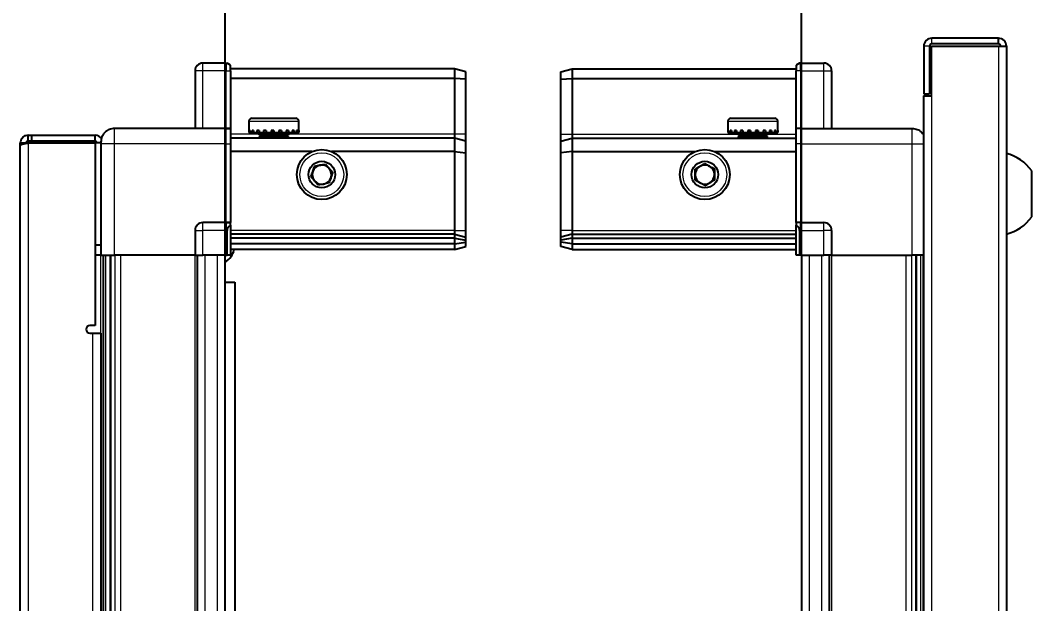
# Model space of a CAD drawing. Header units: millimetres. Extents: x 799 to 3163, y 853 to 1811.
# Drawn here: x 1864.4 to 2127.7, y 1496.3 to 1648.1 of the extents above; entities that cross this region are included whole.
import ezdxf

# ---------------------------------------------------------------- set-up
doc = ezdxf.new("R2010")
doc.units = ezdxf.units.MM
doc.layers.add('FORMAT', color=7, linetype='Continuous')
doc.styles.add('SLDTEXTSTYLE0', font='TXT', dxfattribs={"width": 0.75})
doc.dimstyles.new('SLDDIMSTYLE0', dxfattribs={"dimtxt": 20, "dimasz": 10, "dimexe": 0, "dimexo": 0.0625, "dimgap": 5, "dimtad": 2, "dimdec": 1, "dimrnd": 1e-09, "dimzin": 12, "dimdsep": 46, "dimtxsty": 'SLDTEXTSTYLE0', "dimsah": 1, "dimcen": 0.09, "dimadec": 0, "dimazin": 3, "dimtfac": 1, "dimtofl": 0, "dimtmove": 0, "dimatfit": 3, "dimfxl": 0, "dimfrac": 2, "dimtolj": 1, "dimtzin": 12, "dimarcsym": 0})

# ---------------------------------------------------------------- blocks, each defined once
blk = doc.blocks.new('_D_4')
at = {"layer": 'FORMAT'}
for p, q in [((1917.77, 1586.94), (1917.77, 1686.43)), ((1917.77, 1685.43), (2067.77, 1685.43)), ((2067.77, 1586.94), (2067.77, 1686.43))]:
    blk.add_line(p, q, dxfattribs=at)
for points in [[(1917.77, 1685.43), (1927.77, 1683.9), (1927.77, 1686.97)], [(2067.77, 1685.43), (2057.77, 1686.97), (2057.77, 1683.9)]]:
    blk.add_solid(points, dxfattribs=at)
at = {"layer": 'FORMAT', "insert": (1970.6, 1711.22), "char_height": 20, "attachment_point": 1, "style": 'SLDTEXTSTYLE0'}
blk.add_mtext('150', dxfattribs=at)

msp = doc.modelspace()

# ---------------------------------------------------------------- linework, layer by layer
at = {"color": 7, "linetype": 'Continuous', "lineweight": 25}
for p, q in [((2119.02, 1643.43), (2101.72, 1643.43)), ((2119.02, 1641.93), (2119.02, 1643.43)), ((2099.62, 1641.33), (2099.62, 1628.93)), ((2101.12, 1641.33), (2101.12, 1628.93)), ((2101.62, 1628.43), (2101.62, 1641.33)), ((2101.62, 1641.33), (2119.02, 1641.33)), ((2119.02, 1641.93), (2101.72, 1641.93)), ((2119.02, 1641.33), (2121.12, 1641.33)), ((2121.12, 1641.33), (2121.12, 1346.53)), ((1917.92, 1636.93), (1911.92, 1636.93)), ((1917.92, 1636.93), (1918.25, 1636.93)), ((1917.92, 1636.93), (1917.92, 1634.93)), ((1919.12, 1636.43), (1918.25, 1636.93)), ((1919.12, 1634.93), (1919.12, 1636.43)), ((1977.42, 1635.43), (1919.12, 1635.43)), ((1977.42, 1635.43), (1977.42, 1632.93)), ((1980.42, 1634.63), (1977.42, 1635.43)), ((2005.12, 1634.63), (2008.12, 1635.43)), ((2008.12, 1635.43), (2008.12, 1632.93)), ((2008.12, 1635.43), (2066.42, 1635.43)), ((2067.28, 1636.93), (2066.42, 1636.43)), ((2067.28, 1636.93), (2066.42, 1636.43)), ((2066.42, 1636.43), (2066.42, 1634.93)), ((2067.62, 1636.93), (2067.28, 1636.93)), ((2067.62, 1636.93), (2067.28, 1636.93)), ((2067.62, 1636.93), (2067.62, 1636.93)), ((2067.62, 1634.93), (2067.62, 1636.93)), ((2067.62, 1636.93), (2073.62, 1636.93)), ((1909.92, 1634.93), (1909.92, 1619.93)), ((1917.92, 1620.13), (1917.92, 1634.93)), ((1917.92, 1620.13), (1917.92, 1634.93)), ((1919.12, 1634.93), (1919.12, 1620.13)), ((1977.42, 1632.93), (1919.12, 1632.93)), ((1977.42, 1632.93), (1977.42, 1618.43)), ((1980.42, 1632.78), (1977.42, 1632.93)), ((1980.42, 1632.78), (1980.42, 1634.63)), ((1980.42, 1618.43), (1980.42, 1632.78)), ((2005.12, 1632.78), (2005.12, 1634.63)), ((2005.12, 1632.78), (2008.12, 1632.93)), ((2005.12, 1618.43), (2005.12, 1632.78)), ((2008.12, 1632.93), (2008.12, 1618.43)), ((2008.12, 1632.93), (2066.42, 1632.93)), ((2066.42, 1620.13), (2066.42, 1634.93)), ((2067.62, 1634.93), (2067.62, 1620.13)), ((2075.62, 1634.93), (2075.62, 1619.93)), ((2099.52, 1628.43), (2099.52, 1359.43)), ((2099.52, 1628.43), (2101.62, 1628.43)), ((2099.62, 1628.93), (2101.12, 1628.93)), ((1924.72, 1622.63), (1931.89, 1622.63)), ((1931.89, 1622.63), (1936.12, 1622.63)), ((2049.42, 1622.63), (2060.82, 1622.63)), ((1917.92, 1619.93), (1888.92, 1619.93)), ((1917.92, 1619.93), (1917.92, 1620.13)), ((1917.92, 1619.93), (1919.12, 1619.93)), ((1917.92, 1615.93), (1917.92, 1619.93)), ((1919.12, 1620.13), (1919.12, 1619.93)), ((1919.12, 1619.93), (1919.12, 1615.93)), ((1923.92, 1621.83), (1923.92, 1619.43)), ((1923.92, 1619.43), (1923.92, 1618.93)), ((1924.24, 1619.43), (1924.05, 1619.43)), ((1924.05, 1619.43), (1924.05, 1618.93)), ((1924.24, 1619.43), (1924.24, 1618.93)), ((1925.17, 1619.43), (1924.77, 1619.43)), ((1924.77, 1619.43), (1924.77, 1618.93)), ((1925.17, 1619.43), (1925.17, 1618.93)), ((1926.61, 1619.43), (1926.04, 1619.43)), ((1926.04, 1619.43), (1926.04, 1618.93)), ((1926.61, 1619.43), (1926.61, 1618.93)), ((1928.43, 1619.43), (1927.74, 1619.43)), ((1927.74, 1619.43), (1927.74, 1618.93)), ((1928.43, 1619.43), (1928.43, 1618.93)), ((1930.44, 1619.43), (1929.7, 1619.43)), ((1929.7, 1619.43), (1929.7, 1618.93)), ((1929.93, 1619.43), (1929.93, 1618.93)), ((1930.43, 1619.43), (1930.43, 1618.93)), ((1930.44, 1619.43), (1930.44, 1618.93)), ((1932.45, 1619.43), (1931.73, 1619.43)), ((1931.73, 1619.43), (1931.73, 1618.93)), ((1931.79, 1619.43), (1931.79, 1618.93)), ((1932.45, 1619.43), (1932.45, 1618.93)), ((1934.26, 1619.43), (1933.64, 1619.43)), ((1933.64, 1619.43), (1933.64, 1618.93)), ((1934.26, 1619.43), (1934.26, 1618.93)), ((1935.69, 1619.43), (1935.22, 1619.43)), ((1935.22, 1619.43), (1935.22, 1618.93)), ((1935.69, 1619.43), (1935.69, 1618.93)), ((1936.61, 1619.43), (1936.34, 1619.43)), ((1936.34, 1619.43), (1936.34, 1618.93)), ((1936.61, 1619.43), (1936.61, 1618.93)), ((1936.92, 1619.43), (1936.88, 1619.43)), ((1936.88, 1619.43), (1936.88, 1618.93)), ((1936.92, 1619.43), (1936.92, 1621.83)), ((1936.92, 1619.43), (1936.92, 1618.93)), ((2048.62, 1621.83), (2048.62, 1618.93)), ((2048.78, 1619.43), (2048.66, 1619.43)), ((2048.66, 1619.43), (2048.66, 1618.93)), ((2048.78, 1619.43), (2048.78, 1618.93)), ((2049.53, 1619.43), (2049.19, 1619.43)), ((2049.19, 1619.43), (2049.19, 1618.93)), ((2049.53, 1619.43), (2049.53, 1618.93)), ((2050.82, 1619.43), (2050.3, 1619.43)), ((2050.3, 1619.43), (2050.3, 1618.93)), ((2050.82, 1619.43), (2050.82, 1618.93)), ((2052.54, 1619.43), (2051.88, 1619.43)), ((2051.88, 1619.43), (2051.88, 1618.93)), ((2052.54, 1619.43), (2052.54, 1618.93)), ((2054.51, 1619.43), (2053.78, 1619.43)), ((2053.78, 1619.43), (2053.78, 1618.93)), ((2054.21, 1619.43), (2054.21, 1618.93)), ((2054.51, 1619.43), (2054.51, 1618.93)), ((2056.54, 1619.43), (2055.81, 1619.43)), ((2055.81, 1619.43), (2055.81, 1618.93)), ((2056.08, 1619.43), (2056.08, 1618.93)), ((2056.54, 1619.43), (2056.54, 1618.93)), ((2058.43, 1619.43), (2057.77, 1619.43)), ((2057.77, 1619.43), (2057.77, 1618.93)), ((2058.43, 1619.43), (2058.43, 1618.93)), ((2060, 1619.43), (2059.48, 1619.43)), ((2059.48, 1619.43), (2059.48, 1618.93)), ((2060, 1619.43), (2060, 1618.93)), ((2061.09, 1619.43), (2060.75, 1619.43)), ((2060.75, 1619.43), (2060.75, 1618.93)), ((2061.09, 1619.43), (2061.09, 1618.93)), ((2061.59, 1619.43), (2061.48, 1619.43)), ((2061.48, 1619.43), (2061.48, 1618.93)), ((2061.59, 1619.43), (2061.59, 1618.93)), ((2061.62, 1618.93), (2061.62, 1621.83)), ((2066.42, 1619.93), (2066.42, 1620.13)), ((2067.62, 1619.93), (2066.42, 1619.93)), ((2066.42, 1615.93), (2066.42, 1619.93)), ((2067.62, 1620.13), (2067.62, 1619.93)), ((2067.62, 1619.93), (2067.62, 1615.93)), ((2067.62, 1619.93), (2096.62, 1619.93)), ((1866.52, 1616.68), (1866.52, 1618.18)), ((1866.52, 1618.18), (1867.42, 1618.18)), ((1866.52, 1616.68), (1867.42, 1616.68)), ((1867.42, 1616.68), (1867.42, 1618.18)), ((1867.42, 1618.18), (1883.92, 1618.18)), ((1867.42, 1616.68), (1883.92, 1616.68)), ((1883.92, 1616.68), (1883.92, 1618.18)), ((1977.42, 1617.43), (1919.12, 1617.43)), ((1923.92, 1618.93), (1924.05, 1618.93)), ((1924.05, 1618.93), (1924.24, 1618.93)), ((1924.24, 1618.93), (1924.77, 1618.93)), ((1924.77, 1618.93), (1925.17, 1618.93)), ((1925.17, 1618.93), (1926.04, 1618.93)), ((1926.02, 1618.93), (1926.02, 1618.83)), ((1926.02, 1618.83), (1934.82, 1618.83)), ((1926.04, 1618.93), (1926.61, 1618.93)), ((1926.42, 1618.43), (1927.11, 1617.95)), ((1926.42, 1618.43), (1931.45, 1618.43)), ((1927.11, 1617.95), (1926.42, 1617.47)), ((1926.42, 1617.47), (1926.42, 1617.43)), ((1926.42, 1617.47), (1931.45, 1617.47)), ((1926.61, 1618.93), (1927.74, 1618.93)), ((1927.11, 1617.95), (1931.27, 1617.95)), ((1927.74, 1618.93), (1928.43, 1618.93)), ((1928.43, 1618.93), (1929.7, 1618.93)), ((1929.7, 1618.93), (1929.93, 1618.93)), ((1930.43, 1618.93), (1930.44, 1618.93)), ((1930.44, 1618.93), (1931.73, 1618.93)), ((1931.27, 1617.95), (1933.73, 1617.95)), ((1931.45, 1618.43), (1934.42, 1618.43)), ((1931.45, 1617.47), (1934.42, 1617.47)), ((1931.79, 1618.93), (1932.45, 1618.93)), ((1932.45, 1618.93), (1933.64, 1618.93)), ((1933.64, 1618.93), (1934.26, 1618.93)), ((1933.73, 1617.95), (1934.42, 1618.43)), ((1934.42, 1617.47), (1933.73, 1617.95)), ((1934.26, 1618.93), (1935.22, 1618.93)), ((1934.42, 1617.43), (1934.42, 1617.47)), ((1934.82, 1618.83), (1934.82, 1618.93)), ((1935.22, 1618.93), (1935.69, 1618.93)), ((1935.69, 1618.93), (1936.34, 1618.93)), ((1936.34, 1618.93), (1936.61, 1618.93)), ((1936.61, 1618.93), (1936.88, 1618.93)), ((1936.88, 1618.93), (1936.92, 1618.93)), ((1977.42, 1618.43), (1977.42, 1617.43)), ((1977.42, 1617.43), (1977.42, 1613.93)), ((1980.42, 1616.63), (1977.42, 1617.43)), ((1980.42, 1616.63), (1980.42, 1618.43)), ((2005.12, 1616.63), (2005.12, 1618.43)), ((2005.12, 1616.63), (2008.12, 1617.43)), ((2008.12, 1618.43), (2008.12, 1617.43)), ((2008.12, 1617.43), (2008.12, 1613.93)), ((2008.12, 1617.43), (2066.42, 1617.43)), ((2048.62, 1618.93), (2048.66, 1618.93)), ((2048.66, 1618.93), (2048.78, 1618.93)), ((2048.78, 1618.93), (2049.19, 1618.93)), ((2049.19, 1618.93), (2049.53, 1618.93)), ((2049.53, 1618.93), (2050.3, 1618.93)), ((2050.3, 1618.93), (2050.82, 1618.93)), ((2050.72, 1618.93), (2050.72, 1618.83)), ((2050.72, 1618.83), (2059.52, 1618.83)), ((2050.82, 1618.93), (2051.88, 1618.93)), ((2051.12, 1618.43), (2051.81, 1617.95)), ((2051.12, 1618.43), (2059.12, 1618.43)), ((2051.81, 1617.95), (2051.12, 1617.47)), ((2051.12, 1617.47), (2051.12, 1617.43)), ((2051.12, 1617.47), (2059.12, 1617.47)), ((2051.81, 1617.95), (2058.43, 1617.95)), ((2051.88, 1618.93), (2052.54, 1618.93)), ((2052.54, 1618.93), (2053.78, 1618.93)), ((2053.78, 1618.93), (2054.21, 1618.93)), ((2054.51, 1618.93), (2055.81, 1618.93)), ((2056.08, 1618.93), (2056.54, 1618.93)), ((2056.54, 1618.93), (2057.77, 1618.93)), ((2057.77, 1618.93), (2058.43, 1618.93)), ((2058.43, 1618.93), (2059.48, 1618.93)), ((2058.43, 1617.95), (2059.12, 1618.43)), ((2059.12, 1617.47), (2058.43, 1617.95)), ((2059.12, 1617.43), (2059.12, 1617.47)), ((2059.48, 1618.93), (2060, 1618.93)), ((2059.52, 1618.83), (2059.52, 1618.93)), ((2060, 1618.93), (2060.75, 1618.93)), ((2060.75, 1618.93), (2061.09, 1618.93)), ((2061.09, 1618.93), (2061.48, 1618.93)), ((2061.48, 1618.93), (2061.59, 1618.93)), ((2061.59, 1618.93), (2061.62, 1618.93)), ((1865.92, 1616.08), (1864.42, 1616.08)), ((1864.42, 1615.58), (1864.42, 1616.08)), ((1864.42, 1372.28), (1864.42, 1615.58)), ((1866.52, 1616.18), (1883.92, 1616.18)), ((1885.42, 1616.18), (1883.92, 1616.18)), ((1883.92, 1616.18), (1883.92, 1568.68)), ((1885.42, 1615.93), (1885.42, 1586.93)), ((1917.92, 1595.63), (1917.92, 1615.93)), ((1919.12, 1615.93), (1919.12, 1595.63)), ((1980.42, 1613.6), (1980.42, 1616.63)), ((2005.12, 1613.6), (2005.12, 1616.63)), ((2066.42, 1595.63), (2066.42, 1615.93)), ((2067.62, 1615.93), (2067.62, 1595.63)), ((1940.42, 1613.93), (1919.12, 1613.93)), ((1977.42, 1613.93), (1945.42, 1613.93)), ((1977.42, 1613.93), (1977.42, 1593.43)), ((1977.42, 1613.93), (1980.42, 1613.6)), ((1980.42, 1593.43), (1980.42, 1613.6)), ((2008.12, 1613.93), (2005.12, 1613.6)), ((2005.12, 1593.43), (2005.12, 1613.6)), ((2008.12, 1613.93), (2008.12, 1593.43)), ((2008.12, 1613.93), (2040.12, 1613.93)), ((2045.12, 1613.93), (2066.42, 1613.93)), ((2127.72, 1596.93), (2127.72, 1608.93)), ((1917.92, 1595.43), (1917.92, 1595.63)), ((1919.12, 1595.63), (1919.12, 1595.43)), ((2066.42, 1595.43), (2066.42, 1595.63)), ((2067.62, 1595.63), (2067.62, 1595.43)), ((1909.92, 1593.43), (1909.92, 1586.93)), ((1917.92, 1595.43), (1911.92, 1595.43)), ((1917.92, 1595.43), (1917.92, 1593.43)), ((1917.92, 1595.43), (1919.12, 1595.43)), ((1917.92, 1586.93), (1917.92, 1593.43)), ((1917.92, 1586.93), (1917.92, 1593.43)), ((1918.25, 1586.93), (1918.25, 1593.43)), ((1919.12, 1594.76), (1919.12, 1595.43)), ((1919.12, 1594.76), (1919.12, 1586.93)), ((1977.42, 1593.43), (1977.42, 1592.43)), ((1980.42, 1591.63), (1980.42, 1593.43)), ((2005.12, 1591.63), (2005.12, 1593.43)), ((2008.12, 1593.43), (2008.12, 1592.43)), ((2067.62, 1595.43), (2066.42, 1595.43)), ((2066.42, 1595.43), (2066.42, 1594.76)), ((2066.42, 1586.93), (2066.42, 1594.76)), ((2067.28, 1593.43), (2067.28, 1586.93)), ((2067.62, 1593.43), (2067.62, 1595.43)), ((2067.62, 1595.43), (2073.62, 1595.43)), ((2067.62, 1593.43), (2067.62, 1595.43)), ((2067.62, 1593.43), (2067.62, 1586.93)), ((2075.62, 1593.43), (2075.62, 1586.93)), ((1977.42, 1592.43), (1919.12, 1592.43)), ((1977.42, 1591.43), (1919.12, 1591.43)), ((1977.42, 1592.43), (1977.42, 1591.43)), ((1977.42, 1592.43), (1980.42, 1591.63)), ((1977.42, 1591.43), (1977.42, 1589.93)), ((1977.42, 1591.43), (1980.42, 1590.89)), ((1977.42, 1589.93), (1980.42, 1590.39)), ((1980.42, 1590.89), (1980.42, 1591.63)), ((1980.42, 1590.39), (1980.42, 1590.89)), ((1980.42, 1589.24), (1980.42, 1590.39)), ((2008.12, 1592.43), (2005.12, 1591.63)), ((2005.12, 1590.89), (2005.12, 1591.63)), ((2008.12, 1591.43), (2005.12, 1590.89)), ((2005.12, 1590.39), (2005.12, 1590.89)), ((2005.12, 1589.24), (2005.12, 1590.39)), ((2008.12, 1589.93), (2005.12, 1590.39)), ((2008.12, 1592.43), (2008.12, 1591.43)), ((2008.12, 1592.43), (2066.42, 1592.43)), ((2008.12, 1591.43), (2008.12, 1589.93)), ((2008.12, 1591.43), (2066.42, 1591.43)), ((1883.92, 1589.68), (1885.42, 1589.68)), ((1977.42, 1589.93), (1919.12, 1589.93)), ((1977.42, 1588.43), (1919.12, 1588.43)), ((1977.42, 1589.93), (1977.42, 1588.43)), ((1977.42, 1588.43), (1980.42, 1589.24)), ((2008.12, 1588.43), (2005.12, 1589.24)), ((2008.12, 1589.93), (2066.42, 1589.93)), ((2008.12, 1589.93), (2008.12, 1588.43)), ((2008.12, 1588.43), (2066.42, 1588.43)), ((1885.42, 1586.93), (1883.92, 1586.93)), ((1886.07, 1400.93), (1886.07, 1586.93)), ((1887.86, 1586.93), (1887.86, 1400.93)), ((1887.9, 1586.93), (1887.9, 1400.93)), ((1909.92, 1586.93), (1888.92, 1586.93)), ((1909.92, 1586.93), (1911.92, 1586.93)), ((1910.57, 1400.93), (1910.57, 1586.93)), ((1917.92, 1586.93), (1911.92, 1586.93)), ((1917.77, 1400.93), (1917.77, 1586.93)), ((1917.92, 1586.93), (1918.25, 1586.93)), ((1917.92, 1586.93), (1917.92, 1586.93)), ((1919.12, 1586.93), (1918.25, 1586.93)), ((1918.25, 1586.93), (1918.25, 1586.93)), ((2067.28, 1586.93), (2066.42, 1586.93)), ((2067.62, 1586.93), (2067.28, 1586.93)), ((2067.62, 1586.93), (2073.62, 1586.93)), ((2067.77, 1586.93), (2067.77, 1400.93)), ((2075.62, 1586.93), (2073.62, 1586.93)), ((2074.97, 1586.93), (2074.97, 1400.93)), ((2075.62, 1586.93), (2096.62, 1586.93)), ((2097.64, 1400.93), (2097.64, 1586.93)), ((2097.68, 1400.93), (2097.68, 1586.93)), ((2099.47, 1586.93), (2099.47, 1400.93)), ((1917.77, 1579.93), (1920.27, 1579.93)), ((1920.27, 1579.93), (1920.27, 1406.43)), ((1883.92, 1568.68), (1882.57, 1568.68)), ((1882.57, 1566.68), (1883.32, 1566.68)), ((1883.32, 1566.68), (1885.42, 1566.68)), ((1885.42, 1566.68), (1885.42, 1421.18))]:
    msp.add_line(p, q, dxfattribs=at)
at = {"color": 8, "linetype": 'Continuous', "lineweight": 18}
for p, q in [((2101.72, 1641.93), (2101.72, 1643.43)), ((2101.12, 1641.33), (2099.62, 1641.33)), ((2119.02, 1641.33), (2119.02, 1346.53)), ((1911.92, 1634.93), (1911.92, 1636.93)), ((2073.62, 1634.93), (2073.62, 1636.93)), ((1911.92, 1634.93), (1909.92, 1634.93)), ((1911.92, 1619.93), (1911.92, 1634.93)), ((1917.92, 1634.93), (1911.92, 1634.93)), ((1917.92, 1634.93), (1919.12, 1634.93)), ((2067.62, 1634.93), (2066.42, 1634.93)), ((2067.62, 1634.93), (2073.62, 1634.93)), ((2073.62, 1619.93), (2073.62, 1634.93)), ((2073.62, 1634.93), (2075.62, 1634.93)), ((2101.62, 1628.43), (2101.62, 1359.43)), ((1917.92, 1620.13), (1919.12, 1620.13)), ((1923.92, 1621.83), (1932.09, 1621.83)), ((1932.09, 1621.83), (1936.92, 1621.83)), ((2048.62, 1621.83), (2061.62, 1621.83)), ((2066.42, 1620.13), (2067.62, 1620.13)), ((1926.42, 1618.43), (1919.12, 1618.43)), ((1977.42, 1618.43), (1934.42, 1618.43)), ((1980.42, 1618.43), (1977.42, 1618.43)), ((2005.12, 1618.43), (2008.12, 1618.43)), ((2008.12, 1618.43), (2051.12, 1618.43)), ((2059.12, 1618.43), (2066.42, 1618.43)), ((1866.52, 1616.18), (1866.52, 1371.68)), ((1888.92, 1586.93), (1888.92, 1615.93)), ((1917.92, 1615.93), (1888.92, 1615.93)), ((1917.92, 1615.93), (1919.12, 1615.93)), ((2067.62, 1615.93), (2066.42, 1615.93)), ((2067.62, 1615.93), (2096.62, 1615.93)), ((2096.62, 1586.93), (2096.62, 1615.93)), ((1917.92, 1595.63), (1919.12, 1595.63)), ((2066.42, 1595.63), (2067.62, 1595.63)), ((1909.92, 1593.43), (1911.92, 1593.43)), ((1911.92, 1593.43), (1911.92, 1595.43)), ((1911.92, 1586.93), (1911.92, 1593.43)), ((1917.92, 1593.43), (1911.92, 1593.43)), ((1917.92, 1593.43), (1918.25, 1593.43)), ((1977.42, 1593.43), (1919.12, 1593.43)), ((1977.42, 1593.43), (1980.42, 1593.43)), ((2008.12, 1593.43), (2005.12, 1593.43)), ((2008.12, 1593.43), (2066.42, 1593.43)), ((2067.62, 1593.43), (2067.28, 1593.43)), ((2067.62, 1593.43), (2073.62, 1593.43)), ((2073.62, 1593.43), (2073.62, 1595.43)), ((2073.62, 1586.93), (2073.62, 1593.43)), ((2075.62, 1593.43), (2073.62, 1593.43)), ((1885.42, 1566.68), (1885.42, 1586.93)), ((1886.65, 1586.93), (1886.65, 1400.93)), ((1889.1, 1400.93), (1889.1, 1586.93)), ((1890.52, 1586.93), (1890.52, 1400.93)), ((1909.92, 1400.93), (1909.92, 1586.93)), ((1912.57, 1400.93), (1912.57, 1586.93)), ((1915.77, 1400.93), (1915.77, 1586.93)), ((1917.92, 1586.93), (1918.25, 1586.93)), ((2069.77, 1586.93), (2069.77, 1400.93)), ((2072.97, 1586.93), (2072.97, 1400.93)), ((2075.62, 1586.93), (2075.62, 1400.93)), ((2095.02, 1400.93), (2095.02, 1586.93)), ((2096.43, 1586.93), (2096.43, 1400.93)), ((2098.88, 1400.93), (2098.88, 1586.93)), ((1883.32, 1421.18), (1883.32, 1566.68))]:
    msp.add_line(p, q, dxfattribs=at)
at = {"color": 7, "linetype": 'Continuous', "lineweight": 25}
for centre, radius in [((1942.92, 1607.93), 6.5), ((2042.62, 1607.93), 6.5), ((1942.92, 1607.93), 3.46), ((2042.62, 1607.93), 3.46)]:
    msp.add_circle(centre, radius, dxfattribs=at)
at = {"color": 8, "linetype": 'Continuous', "lineweight": 18}
for centre in [(1942.92, 1607.93), (2042.62, 1607.93)]:
    msp.add_circle(centre, 5.7, dxfattribs=at)
at = {"color": 7, "linetype": 'Continuous', "lineweight": 25}
for centre, radius, start, end in [((2101.72, 1641.33), 2.1, 90, 180), ((2119.02, 1641.33), 2.1, 0, 90), ((2101.72, 1641.33), 0.6, 90, 180), ((2119.02, 1641.33), 0.6, 0, 90), ((1911.92, 1634.93), 2, 90, 180), ((2073.62, 1634.93), 2, 0, 90), ((1924.72, 1621.83), 0.8, 90, 180), ((1936.12, 1621.83), 0.8, 0, 90), ((2049.42, 1621.83), 0.8, 90, 180), ((2060.82, 1621.83), 0.8, 0, 90), ((1883.82, 1616.08), 0.6, 9.5941, 90), ((1883.82, 1616.08), 2.1, 32.2369, 87.2706), ((1926.02, 1618.43), 0.4, 0, 90), ((1934.82, 1618.43), 0.4, 90, 180), ((2050.72, 1618.43), 0.4, 0, 90), ((2059.52, 1618.43), 0.4, 90, 180), ((1866.42, 1615.68), 0.5, 90, 117.529), ((2118.09, 1601.91), 11.91, 36.1266, 75.2996), ((1942.92, 1607.93), 2.5, 101.0066, 161.0066), ((1942.92, 1607.93), 2.5, 41.0066, 101.0066), ((1942.92, 1607.93), 2.5, 341.0066, 41.0066), ((2042.62, 1607.93), 2.5, 120.741, 180.741), ((2042.62, 1607.93), 2.5, 60.741, 120.741), ((2042.62, 1607.93), 2.5, 0.741, 60.741), ((1942.92, 1607.93), 2.5, 161.0066, 221.0066), ((1942.92, 1607.93), 2.5, 221.0066, 281.0066), ((1942.92, 1607.93), 2.5, 281.0066, 341.0066), ((2042.62, 1607.93), 2.5, 180.741, 240.741), ((2042.62, 1607.93), 2.5, 300.741, 0.741), ((2042.62, 1607.93), 2.5, 240.741, 300.741), ((2118.09, 1603.96), 11.91, 284.7004, 323.8734), ((1911.92, 1593.43), 2, 90, 180), ((2073.62, 1593.43), 2, 0, 90), ((1915.27, 1589.58), 5, 300, 346.7029), ((1882.57, 1567.68), 1, 90, 270)]:
    msp.add_arc(centre, radius, start, end, dxfattribs=at)
for centre, start_param, end_param in [((1921.72, 1593.43), 2.418858, 3.141593), ((2063.82, 1593.43), 0, 0.722734)]:
    msp.add_ellipse(centre, major_axis=(3.46, 0), ratio=0.57735, start_param=start_param, end_param=end_param, dxfattribs=at)
for points, knots in [([(1888.92, 1619.93), (1888.48, 1619.89), (1887.8, 1619.82), (1886.99, 1619.38), (1886.43, 1618.93), (1885.97, 1618.37), (1885.54, 1617.55), (1885.47, 1616.87), (1885.42, 1616.43)], [0, 0, 0, 0, 0.239457, 0.368361, 0.5, 0.631639, 0.760543, 1, 1, 1, 1]), ([(2096.62, 1619.93), (2097.06, 1619.89), (2097.74, 1619.82), (2098.55, 1619.38), (2099.1, 1618.94), (2099.38, 1618.57), (2099.52, 1618.39)], [0, 0, 0, 0, 0.384298, 0.591173, 0.802437, 1, 1, 1, 1]), ([(1866.52, 1618.18), (1866.26, 1618.16), (1865.77, 1618.11), (1865.13, 1617.71), (1864.66, 1617.15), (1864.44, 1616.57), (1864.43, 1616.21), (1864.42, 1616.08)], [0, 0, 0, 0, 0.230255, 0.448522, 0.666786, 0.88505, 1, 1, 1, 1]), ([(1864.42, 1615.58), (1864.44, 1615.63), (1864.5, 1615.72), (1864.89, 1615.85), (1865.45, 1615.98), (1866.03, 1616.09), (1866.39, 1616.16), (1866.52, 1616.18)], [0, 0, 0, 0, 0.2302553, 0.4485219, 0.6667858, 0.8850496, 1, 1, 1, 1]), ([(1885.42, 1616.43), (1885.42, 1616.43), (1885.42, 1616.41), (1885.42, 1616.3), (1885.42, 1616.13), (1885.42, 1616), (1885.42, 1615.93)], [0, 0, 0, 0, 0.249394, 0.500333, 0.750167, 1, 1, 1, 1]), ([(1940.08, 1607.38), (1940.25, 1607.87), (1940.57, 1608.78), (1940.88, 1609.69), (1941.02, 1610.11)], [0, 0, 0, 0, 0.534686, 1, 1, 1, 1]), ([(1941.02, 1610.11), (1941.53, 1610.21), (1942.48, 1610.4), (1943.42, 1610.58), (1943.86, 1610.66)], [0, 0, 0, 0, 0.534686, 1, 1, 1, 1]), ([(1943.86, 1610.66), (1943.94, 1610.57), (1944.33, 1610.12), (1944.99, 1609.37), (1945.53, 1608.75), (1945.75, 1608.49)], [0, 0, 0, 0, 0.133125, 0.637099, 1, 1, 1, 1]), ([(2040.1, 1609.34), (2040.54, 1609.61), (2041.37, 1610.1), (2042.2, 1610.59), (2042.58, 1610.82)], [0, 0, 0, 0, 0.534686, 1, 1, 1, 1]), ([(2040.14, 1606.46), (2040.14, 1606.58), (2040.13, 1607.18), (2040.11, 1608.18), (2040.1, 1609), (2040.1, 1609.34)], [0, 0, 0, 0, 0.1331247, 0.6370994, 1, 1, 1, 1]), ([(2042.58, 1610.82), (2043.03, 1610.57), (2043.87, 1610.1), (2044.71, 1609.63), (2045.1, 1609.41)], [0, 0, 0, 0, 0.5346859, 1, 1, 1, 1]), ([(2045.1, 1609.41), (2045.1, 1609.06), (2045.11, 1608.24), (2045.13, 1607.25), (2045.14, 1606.65), (2045.14, 1606.52)], [0, 0, 0, 0, 0.3629006, 0.8668753, 1, 1, 1, 1]), ([(1941.98, 1605.2), (1941.75, 1605.46), (1941.21, 1606.09), (1940.56, 1606.84), (1940.17, 1607.29), (1940.08, 1607.38)], [0, 0, 0, 0, 0.3629006, 0.8668753, 1, 1, 1, 1]), ([(1945.75, 1608.49), (1945.58, 1608), (1945.27, 1607.09), (1944.96, 1606.18), (1944.81, 1605.76)], [0, 0, 0, 0, 0.534686, 1, 1, 1, 1]), ([(2042.66, 1605.05), (2042.21, 1605.3), (2041.36, 1605.77), (2040.53, 1606.24), (2040.14, 1606.46)], [0, 0, 0, 0, 0.534686, 1, 1, 1, 1]), ([(2045.14, 1606.52), (2044.69, 1606.26), (2043.86, 1605.77), (2043.04, 1605.28), (2042.66, 1605.05)], [0, 0, 0, 0, 0.534686, 1, 1, 1, 1]), ([(1944.81, 1605.76), (1944.31, 1605.66), (1943.36, 1605.47), (1942.42, 1605.29), (1941.98, 1605.2)], [0, 0, 0, 0, 0.5346859, 1, 1, 1, 1]), ([(1885.42, 1586.93), (1885.46, 1586.93), (1885.53, 1586.93), (1886.14, 1586.93), (1887.03, 1586.93), (1888.01, 1586.93), (1888.66, 1586.93), (1888.92, 1586.93)], [0, 0, 0, 0, 0.214694, 0.429388, 0.644082, 0.858775, 1, 1, 1, 1]), ([(2099.47, 1586.93), (2099.43, 1586.93), (2099.21, 1586.93), (2098.49, 1586.93), (2097.53, 1586.93), (2096.88, 1586.93), (2096.62, 1586.93)], [0, 0, 0, 0, 0.071707, 0.420979, 0.770251, 1, 1, 1, 1])]:
    msp.add_open_spline(points, degree=3, knots=knots, dxfattribs=at)
at = {"color": 8, "linetype": 'Continuous', "lineweight": 18}
for points in [[(1888.92, 1615.93), (1888.92, 1616.46), (1888.92, 1617.51), (1888.92, 1618.83), (1888.92, 1619.75), (1888.92, 1619.87), (1888.92, 1619.93)], [(2096.62, 1615.93), (2096.62, 1616.46), (2096.62, 1617.51), (2096.62, 1618.83), (2096.62, 1619.75), (2096.62, 1619.87), (2096.62, 1619.93)]]:
    msp.add_open_spline(points, degree=3, dxfattribs=at)
at = {"color": 7, "linetype": 'Continuous', "lineweight": 25}
msp.add_open_spline([(1866.52, 1616.68), (1866.44, 1616.67), (1866.28, 1616.66), (1866.08, 1616.52), (1865.95, 1616.32), (1865.93, 1616.16), (1865.92, 1616.08)], degree=3, dxfattribs=at)
at = {"color": 8, "linetype": 'Continuous', "lineweight": 18}
for points, knots in [([(1888.92, 1615.93), (1888.48, 1615.93), (1887.8, 1615.93), (1886.99, 1615.93), (1886.43, 1615.93), (1885.97, 1615.93), (1885.54, 1615.93), (1885.47, 1615.93), (1885.42, 1615.93)], [0, 0, 0, 0, 0.2394568, 0.3683607, 0.5, 0.6316393, 0.7605432, 1, 1, 1, 1]), ([(2096.62, 1615.93), (2097.06, 1615.93), (2097.74, 1615.93), (2098.55, 1615.93), (2099.1, 1615.93), (2099.38, 1615.93), (2099.52, 1615.93)], [0, 0, 0, 0, 0.3842982, 0.5911726, 0.8024372, 1, 1, 1, 1])]:
    msp.add_open_spline(points, degree=3, knots=knots, dxfattribs=at)

# ---------------------------------------------------------------- dimensions: what is measured, and where the dimension line sits
at = {"layer": 'FORMAT'}
dim = msp.add_linear_dim(base=(2067.77, 1685.43), p1=(1917.77, 1586.93), p2=(2067.77, 1586.93), angle=0, dimstyle='SLDDIMSTYLE0', dxfattribs=at)
dim.commit()
dim.dimension.update_dxf_attribs({"geometry": '_D_4', "text_midpoint": (1992.77, 1685.43), "dimtype": 160})

doc.saveas('drawing.dxf')
